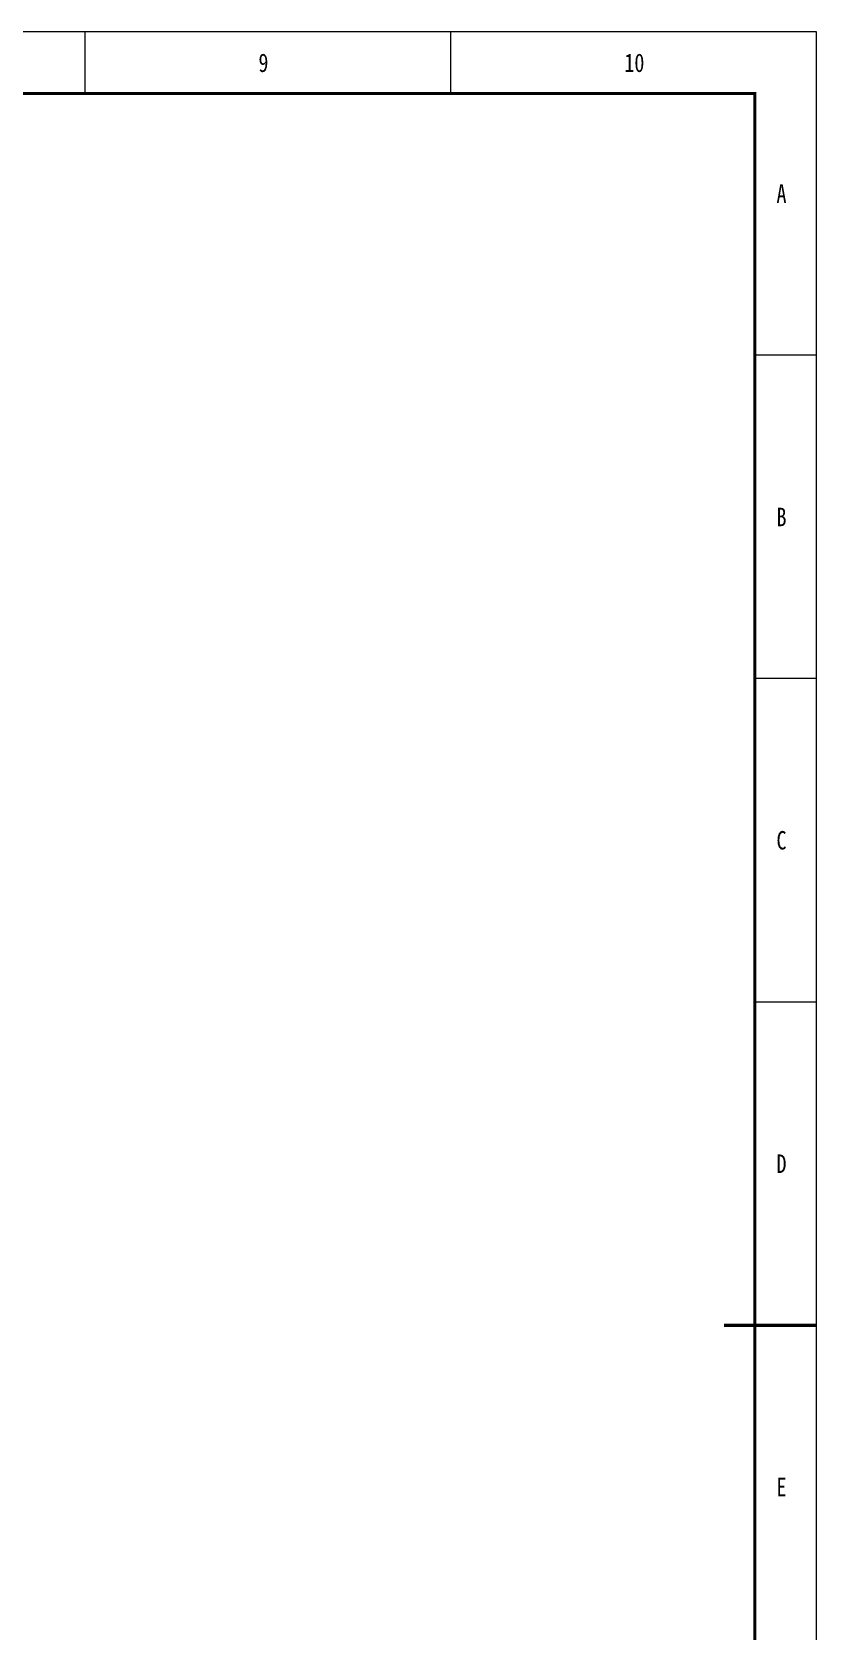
# Model space of a CAD drawing. Header units: millimetres. Extents: x 33157 to 59611, y -29750 to 1750.
# Drawn here: x 58976 to 59611, y 457 to 1749 of the extents above; entities that cross this region are included whole.
import ezdxf

# ---------------------------------------------------------------- set-up
doc = ezdxf.new("R2010")
doc.units = ezdxf.units.MM
doc.layers.get('0').update_dxf_attribs({"lineweight": 18})
doc.layers.add('细实线', color=7, linetype='Continuous', lineweight=20)
doc.styles.add('HZ', font='arial.ttf')
doc.styles.get("Standard").update_dxf_attribs({"font": ''})
doc.styles.get('Standard').set_extended_font_data('宋体')

# ---------------------------------------------------------------- blocks, each defined once
blk = doc.blocks.new('和利时横图框')
for p, q in [((52460.7, 2358.5), (52460.7, 2308.7)), ((52756.1, 2358.5), (52756.1, 2308.7)), ((53051.6, 2097.3), (53001.8, 2097.3)), ((53051.6, 1836.2), (53001.8, 1836.2)), ((53051.6, 1575), (53001.8, 1575)), ((53051.6, 1313.9), (53001.8, 1313.9))]:
    blk.add_line(p, q)
blk.add_lwpolyline([(50096.9, 269.3), (53051.6, 269.3), (53051.6, 2358.5), (50096.9, 2358.5)], close=True)
blk.add_lwpolyline([(50221.3, 319.1, 2.49, 2.49, 0), (53001.8, 319.1, 2.49, 2.49, 0), (53001.8, 2308.7, 2.49, 2.49, 0), (50221.3, 2308.7, 2.49, 2.49, 0)], format="xyseb", close=True)
for points in [[(53001.8, 1313.9, 2.49, 2.49, 0), (52977, 1313.9, 2.49, 2.49, 0)], [(53051.6, 1313.9, 2.49, 2.49, 0), (53001.8, 1313.9, 2.49, 2.49, 0)]]:
    blk.add_lwpolyline(points, format="xyseb")
at = {"width": 0.8}
for s, height, p in [('9', 14.9, (52600.9, 2326.1)), ('10', 14.92, (52896.4, 2326.1)), ('A', 14.9, (53019.3, 2220.4)), ('B', 14.9, (53019.3, 1959.3)), ('C', 14.9, (53019.3, 1698.2)), ('D', 14.9, (53019.3, 1437)), ('E', 14.9, (53019.3, 1175.9))]:
    blk.add_text(s, height=height, dxfattribs=at).set_placement(p)
at = {"style": 'HZ'}
for tag, p, height in [('北京和利时自动化驱动技术有限公司', (51649.9, 520.7), 24.8), ('图纸阶段', (52857.2, 518.9), 24.8), ('图纸名称', (52301.1, 424.7), 42.5), ('会签人', (51825.9, 376.9), 24)]:
    blk.add_attdef(tag, p, '', height=height, dxfattribs=at)
at = {"color": 3, "style": 'HZ'}
for tag, p, height in [('工程名称', (52245, 517.7), 28.3), ('设计人', (51828.2, 464.1), 24), ('设计时间', (52033.3, 464.5), 24), ('审核人', (51826.8, 419.7), 24), ('设计时间', (52033.3, 421.2), 24), ('图纸编号', (52420.8, 373.7), 24.8), ('批准人', (51828.3, 330.5), 24), ('设计时间', (52033.3, 331.5), 24)]:
    blk.add_attdef(tag, p, '', height=height, dxfattribs=at)
at = {"color": 0, "style": 'HZ'}
blk.add_attdef('页码', (52501.6, 331.9), '', height=20, dxfattribs=at)

msp = doc.modelspace()

# ---------------------------------------------------------------- block references
at = {"layer": '细实线'}
msp.add_blockref('和利时横图框', (6558.4, -609.8), dxfattribs=at)

doc.saveas('drawing.dxf')
